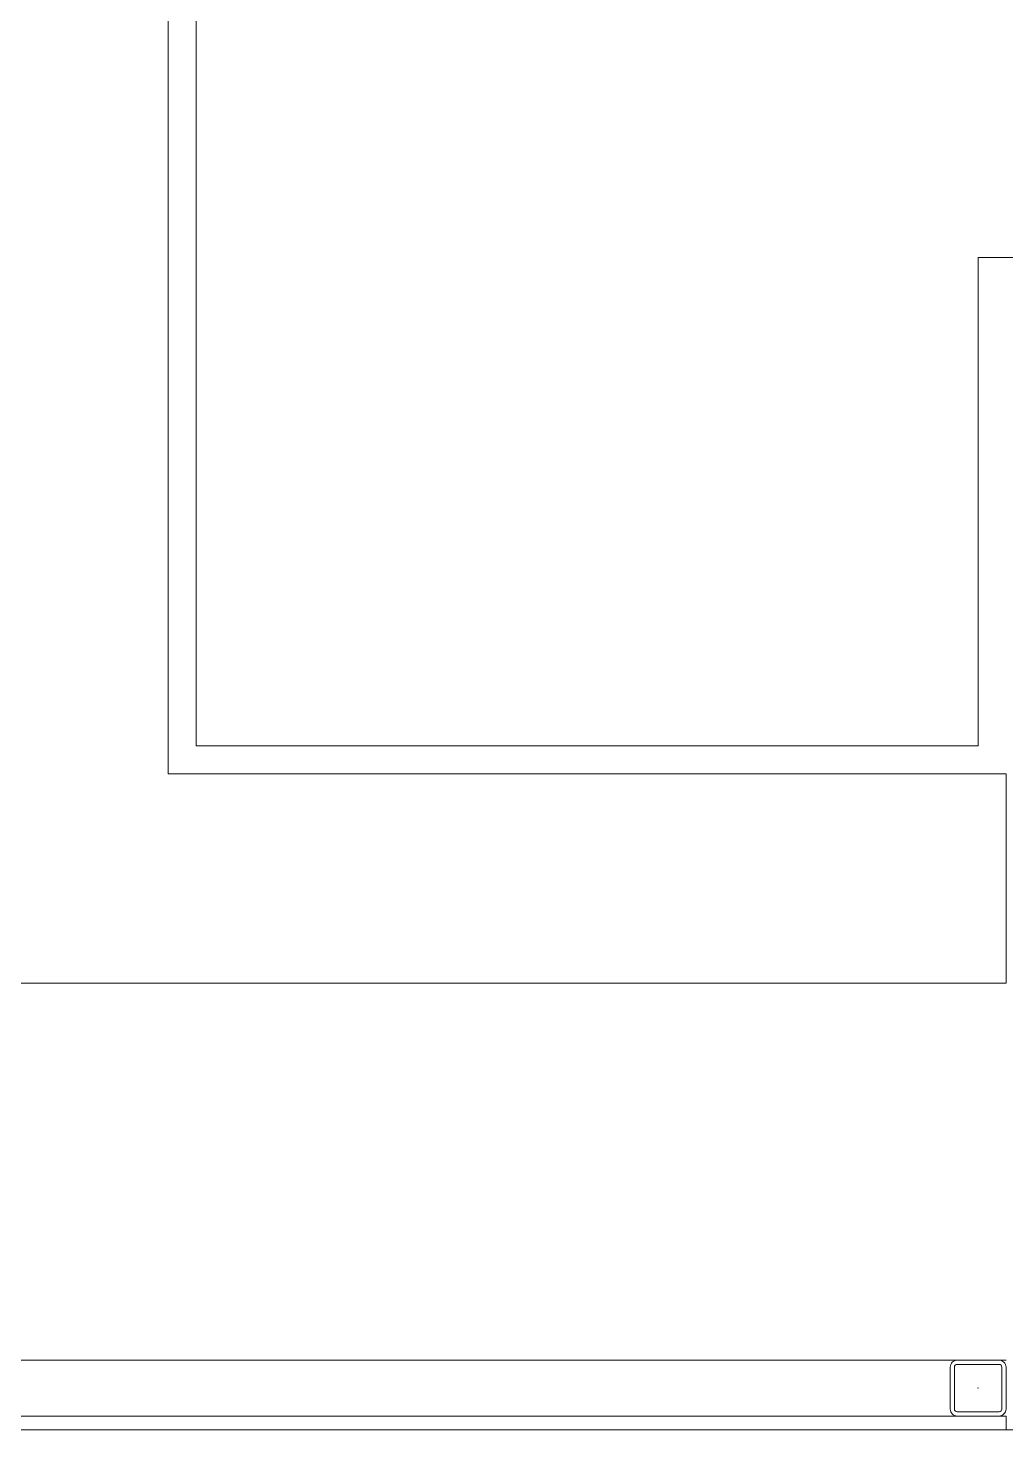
# Model space of a CAD drawing. Extents: x -3709 to 34962, y 0 to 8245.
# Drawn here: x 4330.7 to 4400.8, y 3110.5 to 3210.9 of the extents above; entities that cross this region are included whole.
import ezdxf

# ---------------------------------------------------------------- set-up
doc = ezdxf.new("R2010")
doc.units = 0
doc.layers.get('0').update_dxf_attribs({"color": 9, "lineweight": 9})
for name, color, linetype, lineweight in [('00', 9, 'Continuous', 9), ('06D', 9, 'Continuous', 9), ('10', 9, 'Continuous', 9), ('11', 9, 'Continuous', 9), ('14', 9, 'Continuous', 9)]:
    doc.layers.add(name, color=color, linetype=linetype, lineweight=lineweight)

# ---------------------------------------------------------------- blocks, each defined once
blk = doc.blocks.new('Prf-40x40')
for points in [[(1.5, -2), (-1.5, -2, -0.414214), (-2, -1.5), (-2, 1.5, -0.414214), (-1.5, 2), (1.5, 2, -0.414214), (2, 1.5), (2, -1.5, -0.414214)], [(1.5, -1.7), (-1.5, -1.7, -0.414214), (-1.7, -1.5), (-1.7, 1.5, -0.414214), (-1.5, 1.7), (1.5, 1.7, -0.414214), (1.7, 1.5), (1.7, -1.5, -0.414214)]]:
    blk.add_lwpolyline(points, format="xyb", close=True)
blk.add_point((0, 0))

msp = doc.modelspace()

# ---------------------------------------------------------------- linework, layer by layer
at = {"layer": '00'}
msp.add_lwpolyline([(4095.77, 3872.5), (4095.77, 3362.5), (4480.84, 3362.5), (4480.84, 3297.5), (4465.84, 3297.5), (4465.84, 3347.5), (4340.77, 3347.5), (4340.77, 3157.5), (4400.84, 3157.5), (4400.84, 3142.5), (4277.64, 3142.5), (4277.64, 3157.5), (4325.77, 3157.5), (4325.77, 3347.5), (4125.77, 3347.5), (4125.77, 3157.5), (4164.04, 3157.5), (4164.04, 3142.5), (3680.84, 3142.5)], dxfattribs=at)
at = {"layer": '06D'}
msp.add_lwpolyline([(4303.84, 3142.5), (4303.84, 3115.5), (4400.84, 3115.5)], dxfattribs=at)
at = {"layer": '11'}
msp.add_lwpolyline([(4299.84, 3142.5), (4299.84, 3111.5), (4400.84, 3111.5), (4400.84, 3110.5), (4298.84, 3110.5), (4298.84, 3142.5), (4299.84, 3142.5)], dxfattribs=at)
at = {"layer": '14'}
for points in [[(4463.84, 3297.5), (4463.84, 3345.5), (4342.77, 3345.5), (4342.77, 3159.5), (4398.84, 3159.5), (4398.84, 3194.5), (4463.84, 3194.5), (4463.84, 3207.5)], [(4400.84, 3111.5), (4400.84, 3110.5), (4402.84, 3110.5)]]:
    msp.add_lwpolyline(points, dxfattribs=at)

# ---------------------------------------------------------------- block references
at = {"layer": '10', "xscale": -1}
msp.add_blockref('Prf-40x40', (4398.84, 3113.5), dxfattribs=at)

doc.saveas('drawing.dxf')
